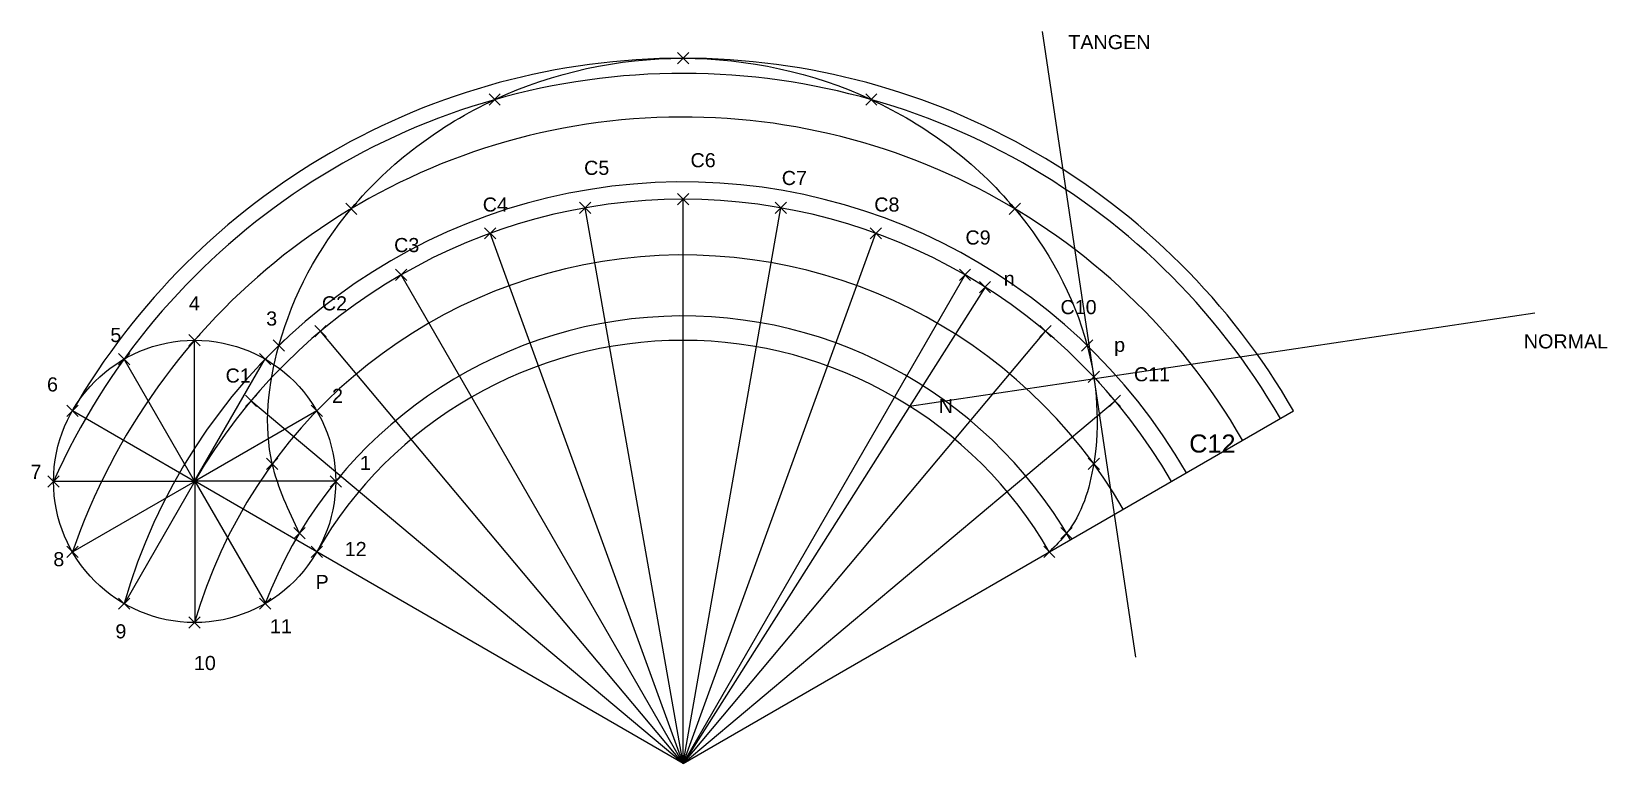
# Model space of a CAD drawing. Header units: millimetres. Extents: x 109 to 388, y 111 to 240.
import ezdxf

# ---------------------------------------------------------------- set-up
doc = ezdxf.new("R2010")
doc.units = ezdxf.units.MM
doc.header["$PDMODE"] = 3
doc.header["$PDSIZE"] = -4
doc.styles.get("Standard").update_dxf_attribs({"font": 'arial.ttf'})

# ---------------------------------------------------------------- blocks, each defined once
blk = doc.blocks.new('*U2')
blk.add_line((10.83, -6.25), (-10.83, 6.25))
blk = doc.blocks.new('*U3')
at = {"color": 0, "linetype": 'ByBlock', "lineweight": -2, "transparency": 16777216}
for p, rotation in [((137.52, 173.17), 299.9999999999998), ((131.28, 171.47), 329.9999999999999), ((143.78, 171.51), 269.9999999999999), ((148.37, 166.95), 239.9999999999999), ((125.07, 160.63), 29.99999999999999), ((150.07, 160.71), 210), ((126.76, 154.38), 60.00000000000001), ((131.35, 149.82), 89.99999999999997), ((137.61, 148.17), 120), ((143.85, 149.86), 150), ((148.41, 154.45), 180)]:
    blk.add_blockref('*U2', p, dxfattribs=dict(at, rotation=rotation))
blk.add_blockref('*U2', (126.72, 166.88), dxfattribs=at)

msp = doc.modelspace()

# ---------------------------------------------------------------- linework, layer by layer
at = {"color": 6}
for p, q in [((304.42, 129.5), (287.91, 240.37)), ((277.7, 195.08), (224.15, 110.63)), ((264.31, 173.97), (375.18, 190.48))]:
    msp.add_line(p, q, dxfattribs=at)
for q in [(224.15, 210.63), (206.78, 209.11), (241.51, 209.11), (189.95, 204.6), (258.35, 204.6), (174.15, 197.23), (274.15, 197.23), (159.87, 187.24), (288.43, 187.24), (147.54, 174.91), (300.75, 174.91), (332.4, 173.13), (159.2, 148.13)]:
    msp.add_line((224.15, 110.63), q)
msp.add_circle((137.54, 160.63), 25.02)
for radius in [125, 100, 100, 75]:
    msp.add_arc((224.15, 110.63), radius, 30, 150)
at = {"color": 40, "true_color": 0xf8d731}
for radius, end in [(122.31, 155.8709), (114.58, 160.9022), (103.08, 164.0488), (90.13, 163.9121), (79.32, 159.0753)]:
    msp.add_arc((224.15, 110.63), radius, 30, end, dxfattribs=at)
at = {"color": 4}
msp.add_spline([(156.12, 151.43), (151.32, 163.74), (152.49, 184.74), (165.33, 208.96), (190.75, 228.3), (224.15, 235.63), (257.54, 228.3), (282.97, 208.96), (295.8, 184.74), (296.97, 163.74), (292.17, 151.43), (289.1, 148.13)], degree=3, dxfattribs=at)
at = {"color": 1}
for p in [(224.15, 235.63), (190.75, 228.3), (257.54, 228.3), (165.33, 208.96), (206.78, 209.11), (224.15, 210.63), (241.51, 209.11), (282.97, 208.96), (189.95, 204.6), (258.35, 204.6), (174.15, 197.23), (274.15, 197.23), (159.87, 187.24), (288.43, 187.24), (152.49, 184.74), (295.8, 184.74), (147.54, 174.91), (300.75, 174.91), (151.32, 163.74), (296.97, 163.74), (156.12, 151.43), (292.17, 151.43), (289.1, 148.13)]:
    msp.add_point(p, dxfattribs=at)
for p in [(277.7, 195.08), (137.54, 185.66), (125.03, 182.3), (150.06, 182.3), (296.97, 179.16), (115.87, 173.14), (159.22, 173.14), (112.52, 160.63), (162.57, 160.63), (115.87, 148.12), (159.22, 148.12), (125.03, 138.96), (150.06, 138.96), (137.54, 135.61)]:
    msp.add_point(p)

# ---------------------------------------------------------------- block references
msp.add_blockref('*U3', (0, 0))

# ---------------------------------------------------------------- texts
for s, height, p in [('TANGEN', 2.5, (292.48, 237.25)), ('C6', 2.5, (225.48, 216.31)), ('C5', 2.5, (206.61, 214.96)), ('C7', 2.5, (241.66, 213.16)), ('C4', 2.5, (188.64, 208.45)), ('C8', 2.5, (258.06, 208.45)), ('C9', 2.5, (274.23, 202.61)), ('C3', 2.5, (172.92, 201.27)), ('n', 2.5, (281.02, 195.32)), ('4', 2.5, (136.53, 190.94)), ('C2', 2.5, (160.11, 190.94)), ('3', 2.5, (150.23, 188.25)), ('C10', 2.5, (291.08, 190.27)), ('5', 2.5, (122.6, 185.33)), ('p', 2.5, (300.6, 183.58)), ('NORMAL', 2.5, (373.25, 184.2)), ('6', 2.5, (111.37, 176.57)), ('C1', 2.5, (143.04, 178.14)), ('C11', 2.5, (304.11, 178.37)), ('2', 2.5, (161.91, 174.55)), ('N', 2.5, (269.5, 172.76)), ('C12', 3.202, (313.91, 165.74)), ('1', 2.5, (166.85, 162.65)), ('7', 2.5, (108.45, 161.08)), ('8', 2.5, (112.49, 145.59)), ('12', 2.5, (164.16, 147.39)), ('P', 2.5, (158.99, 141.55)), ('9', 2.5, (123.5, 132.8)), ('11', 2.5, (150.9, 133.7)), ('10', 2.5, (137.42, 127.19))]:
    msp.add_text(s, height=height).set_placement(p)

doc.saveas('drawing.dxf')
